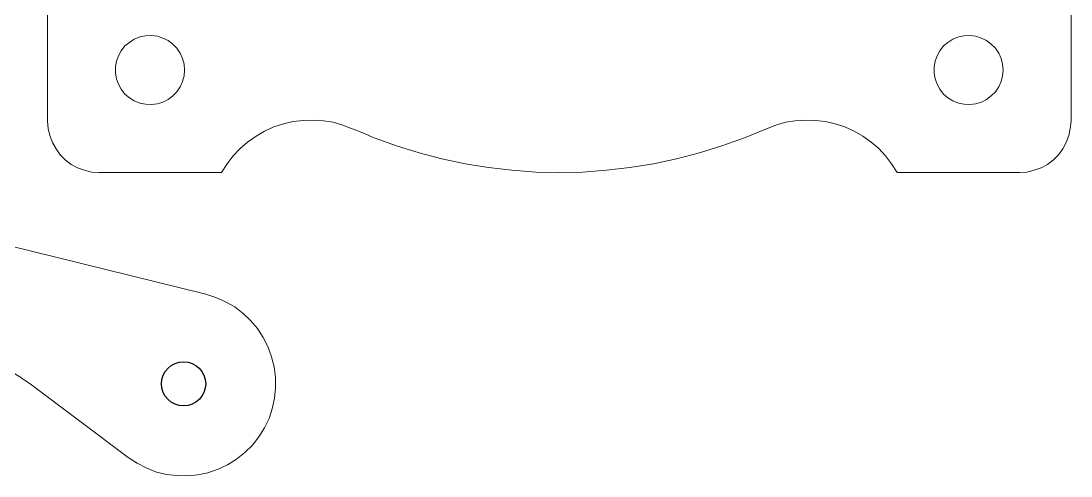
# Model space of a CAD drawing. Header units: millimetres. Extents: x -457 to 427, y -166 to 155.
# Drawn here: x -95 to 12, y -97.2 to -50.9 of the extents above; entities that cross this region are included whole.
import ezdxf

# ---------------------------------------------------------------- set-up
doc = ezdxf.new("R2010")
doc.units = ezdxf.units.MM
doc.header["$MEASUREMENT"] = 0
doc.layers.add('Livello 1', color=18, linetype='Continuous', true_color=0x000000)
doc.layers.add('Predefinito', color=18, linetype='Continuous', true_color=0x000000)

msp = doc.modelspace()

# ---------------------------------------------------------------- linework, layer by layer
at = {"layer": 'Livello 1', "lineweight": 20}
for p, q in [((-92.27, -48.61), (-92.27, -61.11)), ((11.96, -61.11), (11.96, -48.61)), ((-87.05, -66.33), (-74.55, -66.33)), ((-5.76, -66.33), (6.74, -66.33)), ((-76.16, -78.71), (-96.38, -73.71)), ((-94.06, -87.83), (-84.06, -95.33))]:
    msp.add_line(p, q, dxfattribs=at)
for points, knots in [([(-78.33, -55.92), (-78.33, -55.92), (-78.37, -56.51), (-78.37, -56.51), (-78.37, -56.51), (-78.52, -57.07), (-78.52, -57.07), (-78.52, -57.07), (-78.77, -57.62), (-78.77, -57.62), (-78.77, -57.62), (-79.11, -58.13), (-79.11, -58.13), (-79.11, -58.13), (-79.51, -58.54), (-79.51, -58.54), (-79.51, -58.54), (-79.99, -58.9), (-79.99, -58.9), (-79.99, -58.9), (-80.54, -59.16), (-80.54, -59.16), (-80.54, -59.16), (-81.09, -59.34), (-81.09, -59.34), (-81.09, -59.34), (-81.68, -59.42), (-81.68, -59.42), (-81.68, -59.42), (-82.31, -59.38), (-82.31, -59.38), (-82.31, -59.38), (-82.89, -59.27), (-82.89, -59.27), (-82.89, -59.27), (-83.45, -59.05), (-83.45, -59.05), (-83.45, -59.05), (-83.92, -58.72), (-83.92, -58.72), (-83.92, -58.72), (-84.4, -58.35), (-84.4, -58.35), (-84.4, -58.35), (-84.77, -57.87), (-84.77, -57.87), (-84.77, -57.87), (-85.06, -57.36), (-85.06, -57.36), (-85.06, -57.36), (-85.25, -56.81), (-85.25, -56.81), (-85.25, -56.81), (-85.36, -56.22), (-85.36, -56.22), (-85.36, -56.22), (-85.36, -55.59), (-85.36, -55.59), (-85.36, -55.59), (-85.25, -55), (-85.25, -55), (-85.25, -55), (-85.06, -54.45), (-85.06, -54.45), (-85.06, -54.45), (-84.77, -53.94), (-84.77, -53.94), (-84.77, -53.94), (-84.4, -53.46), (-84.4, -53.46), (-84.4, -53.46), (-83.92, -53.09), (-83.92, -53.09), (-83.92, -53.09), (-83.45, -52.76), (-83.45, -52.76), (-83.45, -52.76), (-82.89, -52.54), (-82.89, -52.54), (-82.89, -52.54), (-82.31, -52.43), (-82.31, -52.43), (-82.31, -52.43), (-81.68, -52.39), (-81.68, -52.39), (-81.68, -52.39), (-81.09, -52.47), (-81.09, -52.47), (-81.09, -52.47), (-80.54, -52.65), (-80.54, -52.65), (-80.54, -52.65), (-79.99, -52.91), (-79.99, -52.91), (-79.99, -52.91), (-79.51, -53.28), (-79.51, -53.28), (-79.51, -53.28), (-79.11, -53.68), (-79.11, -53.68), (-79.11, -53.68), (-78.77, -54.19), (-78.77, -54.19), (-78.77, -54.19), (-78.52, -54.75), (-78.52, -54.75), (-78.52, -54.75), (-78.37, -55.3), (-78.37, -55.3), (-78.37, -55.3), (-78.33, -55.92), (-78.33, -55.92)], [0, 0, 0, 0, 0.027027, 0.027027, 0.027027, 0.054054, 0.054054, 0.054054, 0.081081, 0.081081, 0.081081, 0.108108, 0.108108, 0.108108, 0.135135, 0.135135, 0.135135, 0.162162, 0.162162, 0.162162, 0.189189, 0.189189, 0.189189, 0.216216, 0.216216, 0.216216, 0.243243, 0.243243, 0.243243, 0.27027, 0.27027, 0.27027, 0.297297, 0.297297, 0.297297, 0.324324, 0.324324, 0.324324, 0.351351, 0.351351, 0.351351, 0.378378, 0.378378, 0.378378, 0.405405, 0.405405, 0.405405, 0.432432, 0.432432, 0.432432, 0.459459, 0.459459, 0.459459, 0.486486, 0.486486, 0.486486, 0.513514, 0.513514, 0.513514, 0.540541, 0.540541, 0.540541, 0.567568, 0.567568, 0.567568, 0.594595, 0.594595, 0.594595, 0.621622, 0.621622, 0.621622, 0.648649, 0.648649, 0.648649, 0.675676, 0.675676, 0.675676, 0.702703, 0.702703, 0.702703, 0.72973, 0.72973, 0.72973, 0.756757, 0.756757, 0.756757, 0.783784, 0.783784, 0.783784, 0.810811, 0.810811, 0.810811, 0.837838, 0.837838, 0.837838, 0.864865, 0.864865, 0.864865, 0.891892, 0.891892, 0.891892, 0.918919, 0.918919, 0.918919, 0.945946, 0.945946, 0.945946, 0.972973, 0.972973, 0.972973, 1, 1, 1, 1]), ([(5.05, -55.92), (5.05, -55.92), (4.97, -56.51), (4.97, -56.51), (4.97, -56.51), (4.83, -57.07), (4.83, -57.07), (4.83, -57.07), (4.61, -57.62), (4.61, -57.62), (4.61, -57.62), (4.28, -58.13), (4.28, -58.13), (4.28, -58.13), (3.83, -58.54), (3.83, -58.54), (3.83, -58.54), (3.36, -58.9), (3.36, -58.9), (3.36, -58.9), (2.84, -59.16), (2.84, -59.16), (2.84, -59.16), (2.25, -59.34), (2.25, -59.34), (2.25, -59.34), (1.66, -59.42), (1.66, -59.42), (1.66, -59.42), (1.08, -59.38), (1.08, -59.38), (1.08, -59.38), (0.49, -59.27), (0.49, -59.27), (0.49, -59.27), (-0.06, -59.05), (-0.06, -59.05), (-0.06, -59.05), (-0.58, -58.72), (-0.58, -58.72), (-0.58, -58.72), (-1.02, -58.35), (-1.02, -58.35), (-1.02, -58.35), (-1.39, -57.87), (-1.39, -57.87), (-1.39, -57.87), (-1.68, -57.36), (-1.68, -57.36), (-1.68, -57.36), (-1.86, -56.81), (-1.86, -56.81), (-1.86, -56.81), (-1.98, -56.22), (-1.98, -56.22), (-1.98, -56.22), (-1.98, -55.59), (-1.98, -55.59), (-1.98, -55.59), (-1.86, -55), (-1.86, -55), (-1.86, -55), (-1.68, -54.45), (-1.68, -54.45), (-1.68, -54.45), (-1.39, -53.94), (-1.39, -53.94), (-1.39, -53.94), (-1.02, -53.46), (-1.02, -53.46), (-1.02, -53.46), (-0.58, -53.09), (-0.58, -53.09), (-0.58, -53.09), (-0.06, -52.76), (-0.06, -52.76), (-0.06, -52.76), (0.49, -52.54), (0.49, -52.54), (0.49, -52.54), (1.08, -52.43), (1.08, -52.43), (1.08, -52.43), (1.66, -52.39), (1.66, -52.39), (1.66, -52.39), (2.25, -52.47), (2.25, -52.47), (2.25, -52.47), (2.84, -52.65), (2.84, -52.65), (2.84, -52.65), (3.36, -52.91), (3.36, -52.91), (3.36, -52.91), (3.83, -53.28), (3.83, -53.28), (3.83, -53.28), (4.28, -53.68), (4.28, -53.68), (4.28, -53.68), (4.61, -54.19), (4.61, -54.19), (4.61, -54.19), (4.83, -54.75), (4.83, -54.75), (4.83, -54.75), (4.97, -55.3), (4.97, -55.3), (4.97, -55.3), (5.05, -55.92), (5.05, -55.92)], [0, 0, 0, 0, 0.027027, 0.027027, 0.027027, 0.054054, 0.054054, 0.054054, 0.081081, 0.081081, 0.081081, 0.108108, 0.108108, 0.108108, 0.135135, 0.135135, 0.135135, 0.162162, 0.162162, 0.162162, 0.189189, 0.189189, 0.189189, 0.216216, 0.216216, 0.216216, 0.243243, 0.243243, 0.243243, 0.27027, 0.27027, 0.27027, 0.297297, 0.297297, 0.297297, 0.324324, 0.324324, 0.324324, 0.351351, 0.351351, 0.351351, 0.378378, 0.378378, 0.378378, 0.405405, 0.405405, 0.405405, 0.432432, 0.432432, 0.432432, 0.459459, 0.459459, 0.459459, 0.486486, 0.486486, 0.486486, 0.513514, 0.513514, 0.513514, 0.540541, 0.540541, 0.540541, 0.567568, 0.567568, 0.567568, 0.594595, 0.594595, 0.594595, 0.621622, 0.621622, 0.621622, 0.648649, 0.648649, 0.648649, 0.675676, 0.675676, 0.675676, 0.702703, 0.702703, 0.702703, 0.72973, 0.72973, 0.72973, 0.756757, 0.756757, 0.756757, 0.783784, 0.783784, 0.783784, 0.810811, 0.810811, 0.810811, 0.837838, 0.837838, 0.837838, 0.864865, 0.864865, 0.864865, 0.891892, 0.891892, 0.891892, 0.918919, 0.918919, 0.918919, 0.945946, 0.945946, 0.945946, 0.972973, 0.972973, 0.972973, 1, 1, 1, 1]), ([(-92.27, -61.11), (-92.27, -61.11), (-92.23, -61.84), (-92.23, -61.84), (-92.23, -61.84), (-92.05, -62.58), (-92.05, -62.58), (-92.05, -62.58), (-91.79, -63.28), (-91.79, -63.28), (-91.79, -63.28), (-91.42, -63.94), (-91.42, -63.94), (-91.42, -63.94), (-90.98, -64.53), (-90.98, -64.53), (-90.98, -64.53), (-90.47, -65.04), (-90.47, -65.04), (-90.47, -65.04), (-89.88, -65.52), (-89.88, -65.52), (-89.88, -65.52), (-89.22, -65.85), (-89.22, -65.85), (-89.22, -65.85), (-88.52, -66.11), (-88.52, -66.11), (-88.52, -66.11), (-87.78, -66.29), (-87.78, -66.29), (-87.78, -66.29), (-87.05, -66.33), (-87.05, -66.33)], [13.499722, 13.499722, 13.499722, 13.499722, 13.590631, 13.590631, 13.590631, 13.68154, 13.68154, 13.68154, 13.772449, 13.772449, 13.772449, 13.863358, 13.863358, 13.863358, 13.954268, 13.954268, 13.954268, 14.045177, 14.045177, 14.045177, 14.136086, 14.136086, 14.136086, 14.226995, 14.226995, 14.226995, 14.317904, 14.317904, 14.317904, 14.408813, 14.408813, 14.408813, 14.499722, 14.499722, 14.499722, 14.499722]), ([(-74.55, -66.33), (-74.55, -66.33), (-74, -65.45), (-74, -65.45), (-74, -65.45), (-73.37, -64.64), (-73.37, -64.64), (-73.37, -64.64), (-72.67, -63.9), (-72.67, -63.9), (-72.67, -63.9), (-71.9, -63.24), (-71.9, -63.24), (-71.9, -63.24), (-71.05, -62.62), (-71.05, -62.62), (-71.05, -62.62), (-70.17, -62.14), (-70.17, -62.14), (-70.17, -62.14), (-69.25, -61.7), (-69.25, -61.7), (-69.25, -61.7), (-68.26, -61.37), (-68.26, -61.37), (-68.26, -61.37), (-67.27, -61.15), (-67.27, -61.15), (-67.27, -61.15), (-66.24, -61.04), (-66.24, -61.04), (-66.24, -61.04), (-65.21, -61), (-65.21, -61), (-65.21, -61), (-64.18, -61.07), (-64.18, -61.07), (-64.18, -61.07), (-63.19, -61.22), (-63.19, -61.22), (-63.19, -61.22), (-62.19, -61.51), (-62.19, -61.51), (-62.19, -61.51), (-61.24, -61.88), (-61.24, -61.88)], [26.999444, 26.999444, 26.999444, 26.999444, 27.066111, 27.066111, 27.066111, 27.132778, 27.132778, 27.132778, 27.199444, 27.199444, 27.199444, 27.266111, 27.266111, 27.266111, 27.332778, 27.332778, 27.332778, 27.399444, 27.399444, 27.399444, 27.466111, 27.466111, 27.466111, 27.532778, 27.532778, 27.532778, 27.599444, 27.599444, 27.599444, 27.666111, 27.666111, 27.666111, 27.732778, 27.732778, 27.732778, 27.799444, 27.799444, 27.799444, 27.866111, 27.866111, 27.866111, 27.932778, 27.932778, 27.932778, 27.999444, 27.999444, 27.999444, 27.999444]), ([(-61.24, -61.88), (-61.21, -61.89), (-59, -62.8), (-59, -62.8), (-59, -62.8), (-56.75, -63.61), (-56.75, -63.61), (-56.75, -63.61), (-54.44, -64.34), (-54.44, -64.34), (-54.44, -64.34), (-52.12, -64.93), (-52.12, -64.93), (-52.12, -64.93), (-49.73, -65.45), (-49.73, -65.45), (-49.73, -65.45), (-47.38, -65.81), (-47.38, -65.81), (-47.38, -65.81), (-44.99, -66.11), (-44.99, -66.11), (-44.99, -66.11), (-42.56, -66.29), (-42.56, -66.29), (-42.56, -66.29), (-40.17, -66.33), (-40.17, -66.33), (-40.17, -66.33), (-37.75, -66.29), (-37.75, -66.29), (-37.75, -66.29), (-35.36, -66.11), (-35.36, -66.11), (-35.36, -66.11), (-32.97, -65.81), (-32.97, -65.81), (-32.97, -65.81), (-30.58, -65.45), (-30.58, -65.45), (-30.58, -65.45), (-28.22, -64.93), (-28.22, -64.93), (-28.22, -64.93), (-25.87, -64.34), (-25.87, -64.34), (-25.87, -64.34), (-23.59, -63.61), (-23.59, -63.61), (-23.59, -63.61), (-21.31, -62.8), (-21.31, -62.8), (-21.31, -62.8), (-19.07, -61.88), (-19.07, -61.88)], [27.999444, 27.999444, 27.999444, 27.999444, 28.054711, 28.054711, 28.054711, 28.110284, 28.110284, 28.110284, 28.165856, 28.165856, 28.165856, 28.221429, 28.221429, 28.221429, 28.277001, 28.277001, 28.277001, 28.332574, 28.332574, 28.332574, 28.388146, 28.388146, 28.388146, 28.443719, 28.443719, 28.443719, 28.499291, 28.499291, 28.499291, 28.554864, 28.554864, 28.554864, 28.610436, 28.610436, 28.610436, 28.666009, 28.666009, 28.666009, 28.721582, 28.721582, 28.721582, 28.777154, 28.777154, 28.777154, 28.832727, 28.832727, 28.832727, 28.888299, 28.888299, 28.888299, 28.943872, 28.943872, 28.943872, 28.999444, 28.999444, 28.999444, 28.999444]), ([(-19.07, -61.88), (-19.07, -61.88), (-18.11, -61.51), (-18.11, -61.51), (-18.11, -61.51), (-17.12, -61.22), (-17.12, -61.22), (-17.12, -61.22), (-16.13, -61.07), (-16.13, -61.07), (-16.13, -61.07), (-15.1, -61), (-15.1, -61), (-15.1, -61), (-14.07, -61.04), (-14.07, -61.04), (-14.07, -61.04), (-13.04, -61.15), (-13.04, -61.15), (-13.04, -61.15), (-12.05, -61.37), (-12.05, -61.37), (-12.05, -61.37), (-11.09, -61.7), (-11.09, -61.7), (-11.09, -61.7), (-10.13, -62.14), (-10.13, -62.14), (-10.13, -62.14), (-9.25, -62.62), (-9.25, -62.62), (-9.25, -62.62), (-8.41, -63.24), (-8.41, -63.24), (-8.41, -63.24), (-7.63, -63.9), (-7.63, -63.9), (-7.63, -63.9), (-6.94, -64.64), (-6.94, -64.64), (-6.94, -64.64), (-6.31, -65.45), (-6.31, -65.45), (-6.31, -65.45), (-5.76, -66.33), (-5.76, -66.33)], [28.999444, 28.999444, 28.999444, 28.999444, 29.066111, 29.066111, 29.066111, 29.132778, 29.132778, 29.132778, 29.199444, 29.199444, 29.199444, 29.266111, 29.266111, 29.266111, 29.332778, 29.332778, 29.332778, 29.399444, 29.399444, 29.399444, 29.466111, 29.466111, 29.466111, 29.532778, 29.532778, 29.532778, 29.599444, 29.599444, 29.599444, 29.666111, 29.666111, 29.666111, 29.732778, 29.732778, 29.732778, 29.799444, 29.799444, 29.799444, 29.866111, 29.866111, 29.866111, 29.932778, 29.932778, 29.932778, 29.999444, 29.999444, 29.999444, 29.999444]), ([(6.74, -66.33), (6.74, -66.33), (7.47, -66.29), (7.47, -66.29), (7.47, -66.29), (8.21, -66.11), (8.21, -66.11), (8.21, -66.11), (8.91, -65.85), (8.91, -65.85), (8.91, -65.85), (9.57, -65.52), (9.57, -65.52), (9.57, -65.52), (10.16, -65.04), (10.16, -65.04), (10.16, -65.04), (10.67, -64.53), (10.67, -64.53), (10.67, -64.53), (11.11, -63.94), (11.11, -63.94), (11.11, -63.94), (11.48, -63.28), (11.48, -63.28), (11.48, -63.28), (11.74, -62.58), (11.74, -62.58), (11.74, -62.58), (11.89, -61.84), (11.89, -61.84), (11.89, -61.84), (11.96, -61.11), (11.96, -61.11)], [42.499305, 42.499305, 42.499305, 42.499305, 42.590214, 42.590214, 42.590214, 42.681123, 42.681123, 42.681123, 42.772033, 42.772033, 42.772033, 42.862942, 42.862942, 42.862942, 42.953851, 42.953851, 42.953851, 43.04476, 43.04476, 43.04476, 43.135669, 43.135669, 43.135669, 43.226578, 43.226578, 43.226578, 43.317487, 43.317487, 43.317487, 43.408396, 43.408396, 43.408396, 43.499305, 43.499305, 43.499305, 43.499305]), ([(-84.06, -95.33), (-84.06, -95.33), (-83.14, -95.91), (-83.14, -95.91), (-83.14, -95.91), (-82.22, -96.39), (-82.22, -96.39), (-82.22, -96.39), (-81.19, -96.8), (-81.19, -96.8), (-81.19, -96.8), (-80.16, -97.05), (-80.16, -97.05), (-80.16, -97.05), (-79.1, -97.17), (-79.1, -97.17), (-79.1, -97.17), (-78.03, -97.2), (-78.03, -97.2), (-78.03, -97.2), (-76.97, -97.09), (-76.97, -97.09), (-76.97, -97.09), (-75.94, -96.87), (-75.94, -96.87), (-75.94, -96.87), (-74.91, -96.5), (-74.91, -96.5), (-74.91, -96.5), (-73.95, -96.06), (-73.95, -96.06), (-73.95, -96.06), (-73.03, -95.51), (-73.03, -95.51), (-73.03, -95.51), (-72.19, -94.81), (-72.19, -94.81), (-72.19, -94.81), (-71.41, -94.08), (-71.41, -94.08), (-71.41, -94.08), (-70.75, -93.23), (-70.75, -93.23), (-70.75, -93.23), (-70.2, -92.31), (-70.2, -92.31), (-70.2, -92.31), (-69.72, -91.36), (-69.72, -91.36), (-69.72, -91.36), (-69.39, -90.36), (-69.39, -90.36), (-69.39, -90.36), (-69.17, -89.3), (-69.17, -89.3), (-69.17, -89.3), (-69.06, -88.23), (-69.06, -88.23), (-69.06, -88.23), (-69.06, -87.17), (-69.06, -87.17), (-69.06, -87.17), (-69.21, -86.1), (-69.21, -86.1), (-69.21, -86.1), (-69.46, -85.07), (-69.46, -85.07), (-69.46, -85.07), (-69.83, -84.04), (-69.83, -84.04), (-69.83, -84.04), (-70.31, -83.12), (-70.31, -83.12), (-70.31, -83.12), (-70.9, -82.2), (-70.9, -82.2), (-70.9, -82.2), (-71.6, -81.4), (-71.6, -81.4), (-71.6, -81.4), (-72.37, -80.66), (-72.37, -80.66), (-72.37, -80.66), (-73.21, -80), (-73.21, -80), (-73.21, -80), (-74.17, -79.48), (-74.17, -79.48), (-74.17, -79.48), (-75.13, -79.04), (-75.13, -79.04), (-75.13, -79.04), (-76.16, -78.71), (-76.16, -78.71)], [131.224989, 131.224989, 131.224989, 131.224989, 131.257247, 131.257247, 131.257247, 131.289505, 131.289505, 131.289505, 131.321763, 131.321763, 131.321763, 131.354021, 131.354021, 131.354021, 131.386279, 131.386279, 131.386279, 131.418537, 131.418537, 131.418537, 131.450795, 131.450795, 131.450795, 131.483053, 131.483053, 131.483053, 131.515311, 131.515311, 131.515311, 131.54757, 131.54757, 131.54757, 131.579828, 131.579828, 131.579828, 131.612086, 131.612086, 131.612086, 131.644344, 131.644344, 131.644344, 131.676602, 131.676602, 131.676602, 131.70886, 131.70886, 131.70886, 131.741118, 131.741118, 131.741118, 131.773376, 131.773376, 131.773376, 131.805634, 131.805634, 131.805634, 131.837892, 131.837892, 131.837892, 131.87015, 131.87015, 131.87015, 131.902408, 131.902408, 131.902408, 131.934666, 131.934666, 131.934666, 131.966924, 131.966924, 131.966924, 131.999182, 131.999182, 131.999182, 132.031441, 132.031441, 132.031441, 132.063699, 132.063699, 132.063699, 132.095957, 132.095957, 132.095957, 132.128215, 132.128215, 132.128215, 132.160473, 132.160473, 132.160473, 132.192731, 132.192731, 132.192731, 132.224989, 132.224989, 132.224989, 132.224989]), ([(-103.44, -84.7), (-103.44, -84.7), (-102.19, -84.74), (-102.19, -84.74), (-102.19, -84.74), (-100.94, -84.88), (-100.94, -84.88), (-100.94, -84.88), (-99.69, -85.14), (-99.69, -85.14), (-99.69, -85.14), (-98.51, -85.51), (-98.51, -85.51), (-98.51, -85.51), (-97.33, -85.95), (-97.33, -85.95), (-97.33, -85.95), (-96.19, -86.46), (-96.19, -86.46), (-96.19, -86.46), (-95.09, -87.13), (-95.09, -87.13), (-95.09, -87.13), (-94.06, -87.82), (-94.06, -87.83)], [117.725517, 117.725517, 117.725517, 117.725517, 117.850517, 117.850517, 117.850517, 117.975517, 117.975517, 117.975517, 118.100517, 118.100517, 118.100517, 118.225517, 118.225517, 118.225517, 118.350517, 118.350517, 118.350517, 118.475517, 118.475517, 118.475517, 118.600517, 118.600517, 118.600517, 118.725517, 118.725517, 118.725517, 118.725517])]:
    msp.add_open_spline(points, degree=3, knots=knots, dxfattribs=at)
at = {"layer": 'Predefinito'}
msp.add_circle((-78.42, -87.83), 2.25, dxfattribs=at)

doc.saveas('drawing.dxf')
